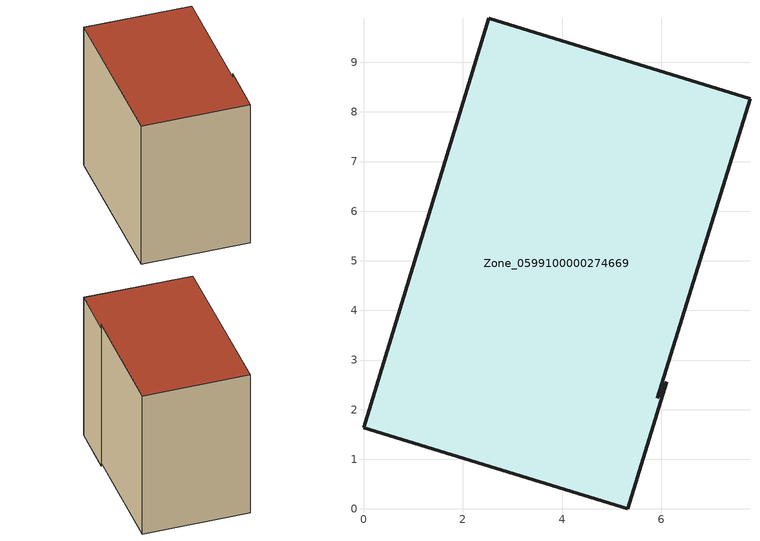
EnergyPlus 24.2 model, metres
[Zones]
Zone_0599100000274669
 floor ground (C_G): 7.79,8.27 5.92,2.23 6.11,2.56 5.32,0 0,1.64 2.52,9.89 z0
 wall outside (C_F): 0,1.64 5.32,0 6.11,2.56 5.92,2.23 7.79,8.27 2.52,9.89 0,1.64 z0:8.23
 roof outside (C_R): 5.92,2.23 7.79,8.27 2.52,9.89 0,1.64 5.32,0 6.11,2.56 z8.23
[BUILDING]
Pand.0599100000274669: North Axis=0; Terrain=City; Loads Convergence Tolerance Value=0.04; Temperature Convergence Tolerance Value=0.4; Solar Distribution=FullExterior; Maximum Number of Warmup Days=25; Minimum Number of Warmup Days=1
[Site:Location]
Rotterdam.The.Hague.AP_ZH_NLD Design_Conditions: Latitude=51.96; Longitude=4.45; Time Zone=1; Elevation=-4.5
[SITE:GROUNDTEMPERATURE:BUILDINGSURFACE]
18, 18, 18, 18, 18, 18, 18, 18, 18, 18, 18, 18
[MATERIAL] Thermal Absorptance=0.9; Solar Absorptance=0.7; Visible Absorptance=0.7
Name | Roughness | Thickness | Conductivity | Density | Specific Heat
G.TC.1975-1991 | MediumSmooth | 0.15 | 0.288461 | 540 | 1210
F.TC.1975-1991 | Rough | 0.3 | 0.230769 | 1920 | 840
R.TC.1975-1991 | MediumRough | 0.2 | 0.153846 | 1500 | 1000
[CONSTRUCTION]
C_G: G.TC.1975-1991
C_F: F.TC.1975-1991
C_R: R.TC.1975-1991
[ZONE]
Zone_0599100000274669: Type=1; Multiplier=1; Ceiling Height=Autocalculate; Volume=Autocalculate; Floor Area=autocalculate; Part of Total Floor Area=Yes
[ZONEINFILTRATION:DESIGNFLOWRATE]
Infil_Zone_0599100000274669: Zone or ZoneList or Space or SpaceList=Zone_0599100000274669; Schedule=AlwaysOn; Design Flow Rate Calculation Method=Flow/Area; Flow Rate per Floor Area=0.003; Constant Term Coefficient=1; Temperature Term Coefficient=0; Velocity Term Coefficient=0; Velocity Squared Term Coefficient=0
[HVACTEMPLATE:ZONE:IDEALLOADSAIRSYSTEM]
Zone_0599100000274669: Maximum Heating Supply Air Temperature=50; Minimum Cooling Supply Air Temperature=13; Maximum Heating Supply Air Humidity Ratio=0.0156; Minimum Cooling Supply Air Humidity Ratio=0.0077; Heating Limit=NoLimit; Cooling Limit=NoLimit; Dehumidification Control Type=ConstantSensibleHeatRatio; Cooling Sensible Heat Ratio=0.7; Dehumidification Setpoint=60; Humidification Control Type=None; Humidification Setpoint=30; Outdoor Air Method=None; Outdoor Air Flow Rate per Person=0.00944; Outdoor Air Flow Rate per Zone Floor Area=0; Outdoor Air Flow Rate per Zone=0; Demand Controlled Ventilation Type=None; Outdoor Air Economizer Type=NoEconomizer; Heat Recovery Type=None; Sensible Heat Recovery Effectiveness=0.7; Latent Heat Recovery Effectiveness=0.65
[ZONECONTROL:THERMOSTAT]
ThermostatControl_Zone_0599100000274669: Zone or ZoneList=Zone_0599100000274669; Control Type Schedule=DualSetpointControlType; Control 1=Thermostat_Zone_0599100000274669; Temperature Difference Between Cutout And Setpoint=0
[THERMOSTATSETPOINT:DUALSETPOINT]
Thermostat_Zone_0599100000274669: Heating Setpoint Temperature Schedule=HeatingSetpoint_Zone_0599100000274669; Cooling Setpoint Temperature Schedule=CoolingSetpoint_Zone_0599100000274669
[SCHEDULE:COMPACT]
HeatingSetpoint_Zone_0599100000274669: Through: 12/31, For: AllDays, Until: 24:00, 21
CoolingSetpoint_Zone_0599100000274669: Through: 12/31, For: AllDays, Until: 24:00, 24
DualSetpointControlType: Through: 12/31, For: AllDays, Until: 24:00, 4
AlwaysOn: Through: 12/31, For: AllDays, Until: 24:00, 1
